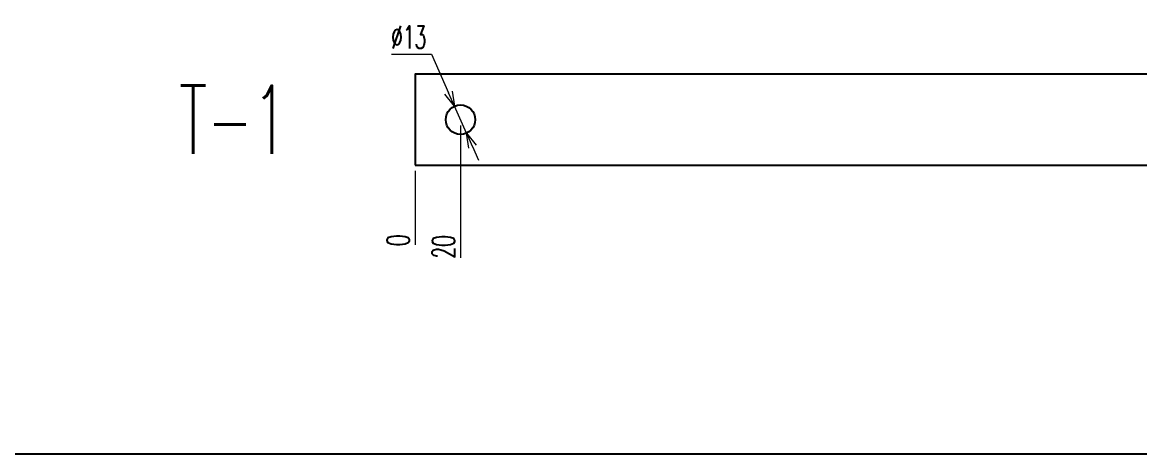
# Model space of a CAD drawing. Header units: millimetres. Extents: x 173893 to 258446, y -176540 to -123824.
# Drawn here: x 191501.5 to 191993.5, y -170827.6 to -170637.6 of the extents above; entities that cross this region are included whole.
import ezdxf
from ezdxf.enums import TextEntityAlignment as Align

# ---------------------------------------------------------------- set-up
doc = ezdxf.new("R2010")
doc.units = ezdxf.units.MM
doc.header["$LTSCALE"] = 3
doc.layers.add('@.DM. NÉT CHÍNH', color=7, linetype='Continuous')
doc.styles.add('Ann_w01', font='romans.shx', dxfattribs={"width": 0.6, "bigfont": 'chineset.shx'})
doc.dimstyles.new('Dim 01_SC05', dxfattribs={"dimscale": 5, "dimtxt": 2, "dimasz": 1.3, "dimexe": 0.5, "dimexo": 0.5, "dimgap": 0.5, "dimtad": 1, "dimtoh": 1, "dimdec": 1, "dimzin": 12, "dimdsep": 46, "dimtxsty": 'Ann_w01', "dimblk": 'OPEN30', "dimcen": 1.5, "dimclrd": 6, "dimclre": 6, "dimclrt": 3, "dimadec": 1, "dimazin": 3, "dimtm": 1e-09, "dimtfac": 1, "dimtdec": 1, "dimtmove": 0, "dimatfit": 3, "dimldrblk": 'OPEN30', "dimfxl": 1, "dimtolj": 1, "dimlwd": 20, "dimlwe": 20, "dimarcsym": 0})

# ---------------------------------------------------------------- blocks, each defined once
blk = doc.blocks.new('*D807')
at = {"color": 6, "lineweight": 20, "transparency": 16777216}
blk.add_line((191674.41, -170702.99), (191674.41, -170735.63), dxfattribs=at)
at = {"layer": 'Defpoints', "color": 0, "transparency": 16777216}
for p in [(191674.41, -170680.49), (191674.41, -170700.49), (191674.41, -170729.13)]:
    blk.add_point(p, dxfattribs=at)
at = {"color": 3, "transparency": 16777216, "insert": (191666.91, -170733.63), "char_height": 10, "attachment_point": 5, "rotation": 90, "style": 'Ann_w01'}
blk.add_mtext('\\A1;0', dxfattribs=at)
blk = doc.blocks.new('_Open30')
at = {"color": 0, "linetype": 'ByBlock', "lineweight": -2}
for p, q in [((-1, 0.268), (0, 0)), ((0, 0), (-1, -0.268)), ((0, 0), (-1, 0))]:
    blk.add_line(p, q, dxfattribs=at)
blk = doc.blocks.new('*D808')
at = {"color": 6, "lineweight": 20, "transparency": 16777216}
blk.add_line((191694.41, -170682.99), (191694.41, -170741.34), dxfattribs=at)
at = {"layer": 'Defpoints', "color": 0, "transparency": 16777216}
for p in [(191674.41, -170680.49), (191694.41, -170680.49), (191694.41, -170729.13)]:
    blk.add_point(p, dxfattribs=at)
at = {"color": 3, "transparency": 16777216, "insert": (191686.91, -170736.48), "char_height": 10, "attachment_point": 5, "rotation": 90, "style": 'Ann_w01'}
blk.add_mtext('\\A1;20', dxfattribs=at)
blk = doc.blocks.new('*D809')
at = {"color": 6, "lineweight": 20, "transparency": 16777216}
blk.add_line((192189.41, -170682.99), (192189.41, -170747.05), dxfattribs=at)
at = {"layer": 'Defpoints', "color": 0, "transparency": 16777216}
for p in [(191674.41, -170680.49), (192189.41, -170680.49), (192189.41, -170729.13)]:
    blk.add_point(p, dxfattribs=at)
at = {"color": 3, "transparency": 16777216, "insert": (192181.91, -170739.34), "char_height": 10, "attachment_point": 5, "rotation": 90, "style": 'Ann_w01'}
blk.add_mtext('\\A1;515', dxfattribs=at)
blk = doc.blocks.new('*D804')
at = {"color": 6, "lineweight": 20, "transparency": 16777216}
blk.add_line((192209.41, -170702.99), (192209.41, -170747.05), dxfattribs=at)
at = {"layer": 'Defpoints', "color": 0, "transparency": 16777216}
for p in [(191674.41, -170680.49), (192209.41, -170700.49), (192209.41, -170729.13)]:
    blk.add_point(p, dxfattribs=at)
at = {"color": 3, "transparency": 16777216, "insert": (192201.91, -170739.34), "char_height": 10, "attachment_point": 5, "rotation": 90, "style": 'Ann_w01'}
blk.add_mtext('\\A1;535', dxfattribs=at)
blk = doc.blocks.new('*D806')
at = {"color": 6, "lineweight": 20, "transparency": 16777216}
for p, q in [((191664.05, -170651.67), (191681.69, -170651.67)), ((191681.69, -170651.67), (191689.16, -170668.6)), ((191697.04, -170686.44), (191691.79, -170674.54)), ((191699.66, -170692.38), (191702.29, -170698.33))]:
    blk.add_line(p, q, dxfattribs=at)
at = {"layer": 'Defpoints', "color": 0, "transparency": 16777216}
for p in [(191691.79, -170674.54), (191697.04, -170686.44)]:
    blk.add_point(p, dxfattribs=at)
at = {"color": 6, "lineweight": 20, "transparency": 16777216, "xscale": 6.5, "yscale": 6.5, "zscale": 6.5}
for p, rotation in [((191691.79, -170674.54), 293.8161063569412), ((191697.04, -170686.44), 113.8161063569412)]:
    blk.add_blockref('_Open30', p, dxfattribs=dict(at, rotation=rotation))
at = {"color": 3, "transparency": 16777216, "insert": (191671.62, -170644.17), "char_height": 10, "attachment_point": 5, "style": 'Ann_w01'}
blk.add_mtext('\\A1;∅13', dxfattribs=at)

msp = doc.modelspace()

# ---------------------------------------------------------------- linework, layer by layer
at = {"color": 4}
msp.add_lwpolyline([(191674.41, -170700.49), (192209.41, -170700.49), (192209.41, -170660.49), (191674.41, -170660.49)], close=True, dxfattribs=at)
msp.add_circle((191694.41, -170680.49), 6.5, dxfattribs=at)
at = {"layer": '@.DM. NÉT CHÍNH', "linetype": 'Continuous'}
msp.add_line((191139.08, -170827.63), (194090.8, -170827.63), dxfattribs=at)

# ---------------------------------------------------------------- texts
at = {"style": 'Ann_w01', "width": 0.6}
msp.add_text('T-1', height=30, dxfattribs=at).set_placement((191594.41, -170680.49), align=Align.MIDDLE_CENTER)

# ---------------------------------------------------------------- dimensions: what is measured, and where the dimension line sits
at = {"color": 4}
dim = msp.add_diameter_dim_2p(p1=(191697.04, -170686.44), p2=(191691.79, -170674.54), dimstyle='Dim 01_SC05', dxfattribs=at)
dim.commit()
dim.dimension.update_dxf_attribs({"geometry": '*D806', "text_midpoint": (191671.62, -170651.67), "dimtype": 163})
for feature_location, offset, origin, picture, middle in [((191674.41187858, -170700.49063143), (0, -28.63549634), (191674.41187859, -170680.49063144), '*D807', (191666.91187858, -170733.62612777)), ((191694.41, -170680.49), (0, -48.64), (191674.41, -170680.49), '*D808', (191686.91, -170736.48)), ((192189.41, -170680.49), (0, -48.64), (191674.41, -170680.49), '*D809', (192181.91, -170739.34)), ((192209.41, -170700.49), (0, -28.64), (191674.41, -170680.49), '*D804', (192201.91, -170739.34))]:
    dim = msp.add_ordinate_dim(feature_location=feature_location, offset=offset, dtype=1, origin=origin, dimstyle='Dim 01_SC05', dxfattribs=at)
    dim.commit()
    dim.dimension.update_dxf_attribs({"geometry": picture, "text_midpoint": middle})

doc.saveas('drawing.dxf')
